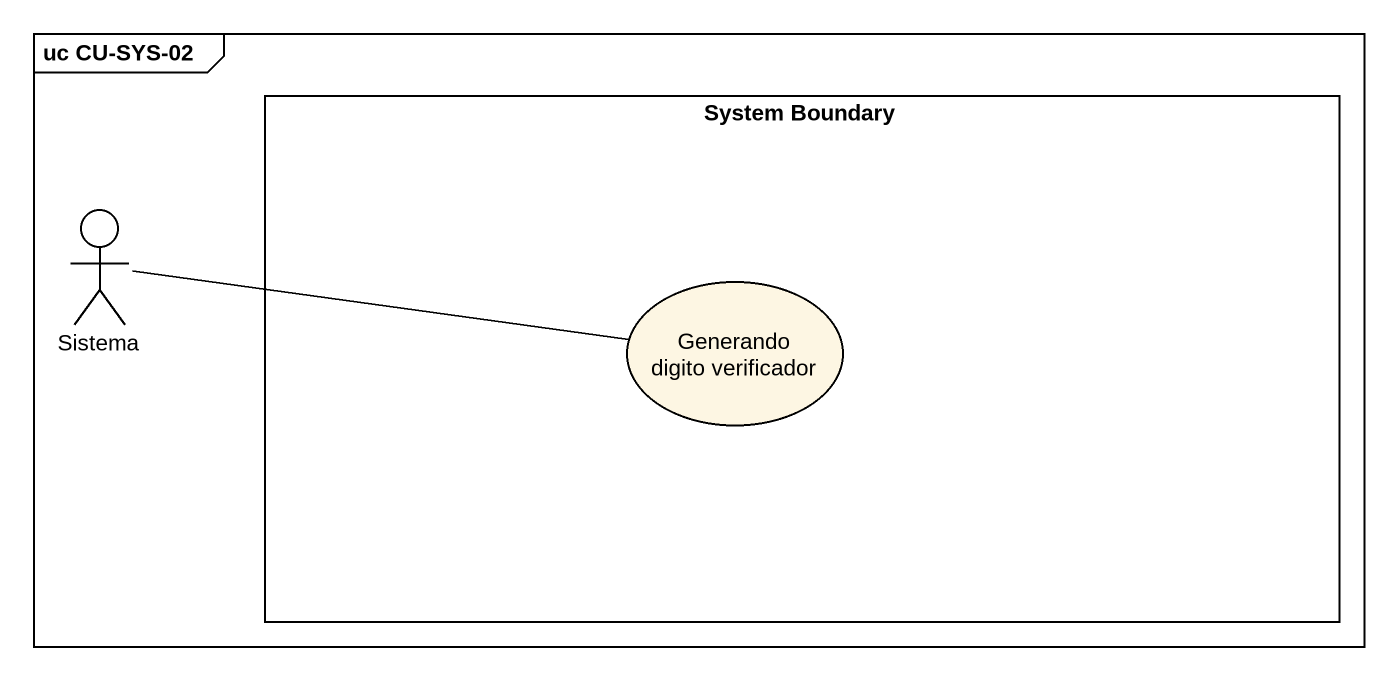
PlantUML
@startuml
mainframe uc CU-SYS-02
rectangle "System Boundary" as System_Boundary {
  usecase "Generando digito verificador" as Generando_digito_verificador
}
actor Sistema
Sistema -right- Generando_digito_verificador
@enduml
